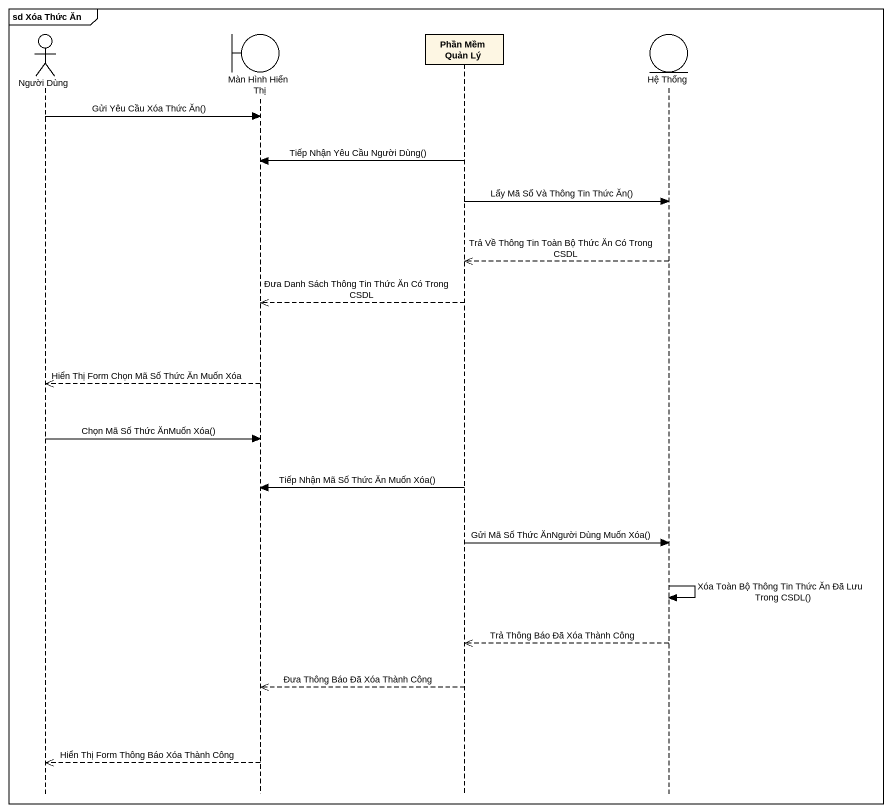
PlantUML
@startuml
mainframe sd Xóa Thức Ăn
hide footbox
actor "Người Dùng" as Người_Dùng
boundary "Màn Hình Hiển Thị" as Màn_Hình_Hiển_Thị
participant "Phần Mềm Quản Lý" as Phần_Mềm_Quản_Lý
entity "Hệ Thống" as Hệ_Thống

Người_Dùng -> Màn_Hình_Hiển_Thị : Gửi Yêu Cầu Xóa Thức Ăn()
Phần_Mềm_Quản_Lý -> Màn_Hình_Hiển_Thị : Tiếp Nhận Yêu Cầu Người Dùng()
Phần_Mềm_Quản_Lý -> Hệ_Thống : Lấy Mã Số Và Thông Tin Thức Ăn()
Hệ_Thống -->> Phần_Mềm_Quản_Lý : Trả Về Thông Tin Toàn Bộ Thức Ăn Có Trong CSDL
Phần_Mềm_Quản_Lý -->> Màn_Hình_Hiển_Thị : Đưa Danh Sách Thông Tin Thức Ăn Có Trong CSDL
Màn_Hình_Hiển_Thị -->> Người_Dùng : Hiển Thị Form Chọn Mã Số Thức Ăn Muốn Xóa
Người_Dùng -> Màn_Hình_Hiển_Thị : Chọn Mã Số Thức ĂnMuốn Xóa()
Phần_Mềm_Quản_Lý -> Màn_Hình_Hiển_Thị : Tiếp Nhận Mã Số Thức Ăn Muốn Xóa()
Phần_Mềm_Quản_Lý -> Hệ_Thống : Gửi Mã Số Thức ĂnNgười Dùng Muốn Xóa()
Hệ_Thống -> Hệ_Thống : Xóa Toàn Bộ Thông Tin Thức Ăn Đã Lưu Trong CSDL()
Hệ_Thống -->> Phần_Mềm_Quản_Lý : Trả Thông Báo Đã Xóa Thành Công
Phần_Mềm_Quản_Lý -->> Màn_Hình_Hiển_Thị : Đưa Thông Báo Đã Xóa Thành Công
Màn_Hình_Hiển_Thị -->> Người_Dùng : Hiển Thị Form Thông Báo Xóa Thành Công
@enduml
